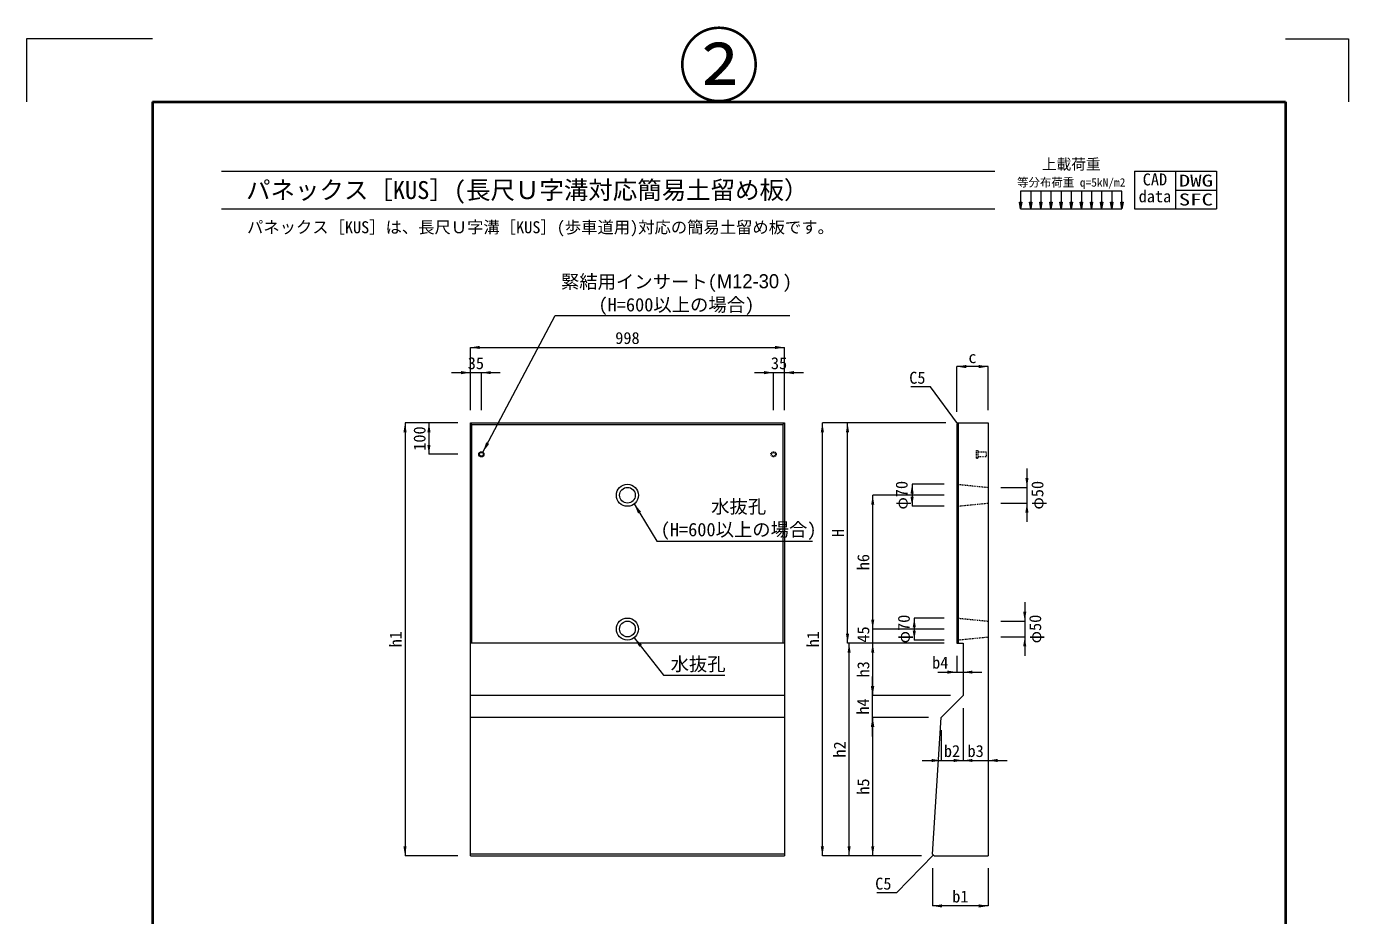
# Model space of a CAD drawing. Units: millimetres at full size, sheet at 1:20. Extents: x -5417 to 12733, y 2858 to 10283.
# Drawn here: x 1833 to 6033, y 7449 to 10273 of the extents above; entities that cross this region are included whole.
import ezdxf
from ezdxf.enums import TextEntityAlignment as Align

# ---------------------------------------------------------------- set-up
doc = ezdxf.new("R2010")
doc.units = ezdxf.units.MM
doc.header["$LTSCALE"] = 20
doc.linetypes.add('USER1', pattern=[0.27, 0.15, -0.12])
doc.linetypes.add('USER2', pattern=[0.27, 0.15, -0.12])
for name, color, linetype, lineweight in [('0_2', 7, 'Continuous', 13), ('Defpoints_3', 8, 'Continuous', 0), ('図枠', 7, 'Continuous', 5), ('寸法線', 7, 'Continuous', 9), ('引出線', 4, 'Continuous', 9), ('本体', 2, 'Continuous', 20), ('ｲﾝｻｰﾄ', 3, 'USER2', 9)]:
    doc.layers.add(name, color=color, linetype=linetype, lineweight=lineweight)
doc.layers.add('補助線', color=1, linetype='Continuous')
doc.styles.add('ＭＳ ゴシック', font='')
doc.styles.add('ＭＳ Ｐゴシック', font='')
doc.styles.get('ＭＳ ゴシック').set_extended_font_data('MS Gothic')
doc.styles.get('ＭＳ Ｐゴシック').set_extended_font_data('MS PGothic')

# ---------------------------------------------------------------- blocks, each defined once
blk = doc.blocks.new('filled_arrow')
at = {"color": 0, "linetype": 'Continuous', "lineweight": -2}
blk.add_solid([(7.5, 1.25), (0, 0), (7.5, -1.25)], dxfattribs=at)

msp = doc.modelspace()

# ---------------------------------------------------------------- hatches: boundary and pattern name
at = {"layer": '0_2'}
for points in [[(4987.82, 9714.91), (4995.02, 9714.91), (4991.42, 9693.31)], [(5020.01, 9714.91), (5027.21, 9714.91), (5023.61, 9693.31)], [(5052.19, 9714.91), (5059.39, 9714.91), (5055.79, 9693.31)], [(5084.38, 9714.91), (5091.58, 9714.91), (5087.98, 9693.31)], [(5116.56, 9714.91), (5123.76, 9714.91), (5120.16, 9693.31)], [(5148.75, 9714.91), (5155.95, 9714.91), (5152.35, 9693.31)], [(5180.93, 9714.91), (5188.13, 9714.91), (5184.53, 9693.31)], [(5213.11, 9714.91), (5220.31, 9714.91), (5216.71, 9693.31)], [(5245.3, 9714.91), (5252.5, 9714.91), (5248.9, 9693.31)], [(5277.48, 9714.91), (5284.68, 9714.91), (5281.08, 9693.31)], [(5309.67, 9714.91), (5316.87, 9714.91), (5313.27, 9693.31)]]:
    msp.add_hatch(color=256, dxfattribs=at).paths.add_polyline_path(points)

# ---------------------------------------------------------------- linework, layer by layer
for p, q in [((5353.27, 9813.31), (5613.27, 9813.31)), ((5353.27, 9813.31), (5353.27, 9693.31)), ((5483.27, 9813.31), (5483.27, 9693.31)), ((5613.27, 9813.31), (5613.27, 9693.31)), ((5313.27, 9750.1), (4991.42, 9750.1)), ((4991.42, 9750.1), (4991.42, 9693.31)), ((5023.61, 9750.1), (5023.61, 9693.31)), ((5055.79, 9750.1), (5055.79, 9693.31)), ((5087.98, 9750.1), (5087.98, 9693.31)), ((5120.16, 9750.1), (5120.16, 9693.31)), ((5152.35, 9750.1), (5152.35, 9693.31)), ((5184.53, 9750.1), (5184.53, 9693.31)), ((5216.71, 9750.1), (5216.71, 9693.31)), ((5248.9, 9750.1), (5248.9, 9693.31)), ((5281.08, 9750.1), (5281.08, 9693.31)), ((5313.27, 9693.31), (5313.27, 9750.1)), ((5483.27, 9753.31), (5613.27, 9753.31)), ((4991.42, 9693.31), (5313.27, 9693.31)), ((5353.27, 9693.31), (5613.27, 9693.31))]:
    msp.add_line(p, q, dxfattribs=at)
for points in [[(4987.82, 9714.91), (4995.02, 9714.91), (4991.42, 9693.31)], [(5020.01, 9714.91), (5027.21, 9714.91), (5023.61, 9693.31)], [(5052.19, 9714.91), (5059.39, 9714.91), (5055.79, 9693.31)], [(5084.38, 9714.91), (5091.58, 9714.91), (5087.98, 9693.31)], [(5116.56, 9714.91), (5123.76, 9714.91), (5120.16, 9693.31)], [(5148.75, 9714.91), (5155.95, 9714.91), (5152.35, 9693.31)], [(5180.93, 9714.91), (5188.13, 9714.91), (5184.53, 9693.31)], [(5213.11, 9714.91), (5220.31, 9714.91), (5216.71, 9693.31)], [(5245.3, 9714.91), (5252.5, 9714.91), (5248.9, 9693.31)], [(5277.48, 9714.91), (5284.68, 9714.91), (5281.08, 9693.31)], [(5309.67, 9714.91), (5316.87, 9714.91), (5313.27, 9693.31)]]:
    msp.add_lwpolyline(points, close=True, dxfattribs=at)
at = {"layer": 'Defpoints_3', "color": 7, "lineweight": 13}
for p, q in [((1833.27, 10233.31), (1833.27, 10033.31)), ((2233.27, 10233.31), (1833.27, 10233.31)), ((5833.27, 10233.31), (6033.27, 10233.31)), ((6033.27, 10233.31), (6033.27, 10033.31))]:
    msp.add_line(p, q, dxfattribs=at)
at = {"layer": '図枠', "lineweight": 40}
for p, q in [((2233.27, 10033.31), (5833.27, 10033.31)), ((2233.27, 10033.31), (2233.27, 4493.31)), ((5833.27, 10033.31), (5833.27, 4493.31))]:
    msp.add_line(p, q, dxfattribs=at)
at = {"layer": '図枠', "lineweight": 13}
for p, q in [((2453.27, 9813.31), (4909.64, 9813.31)), ((2453.27, 9693.31), (4909.64, 9693.31))]:
    msp.add_line(p, q, dxfattribs=at)
at = {"layer": '寸法線'}
for p, q in [((3243.51, 9253.36), (4241.51, 9253.36)), ((3243.51, 9053.95), (3243.51, 9253.36)), ((4241.51, 9053.95), (4241.51, 9253.36)), ((3183.51, 9173.36), (3338.51, 9173.36)), ((3243.51, 9053.95), (3243.51, 9173.36)), ((3278.51, 9053.95), (3278.51, 9173.36)), ((4146.51, 9173.36), (4301.51, 9173.36)), ((4206.51, 9053.95), (4206.51, 9173.36)), ((4241.51, 9053.95), (4241.51, 9173.36)), ((4888.59, 9192.65), (4788.59, 9192.65)), ((4788.59, 9048.95), (4788.59, 9192.65)), ((4888.59, 9053.95), (4888.59, 9192.65)), ((3035.87, 9013.95), (3035.87, 7638.95)), ((3203.51, 9013.95), (3035.87, 9013.95)), ((3111.98, 9013.95), (3111.98, 8913.95)), ((3203.51, 9013.95), (3111.98, 9013.95)), ((4361.68, 7638.95), (4361.68, 9013.95)), ((4753.59, 9013.95), (4361.68, 9013.95)), ((4441.68, 8313.95), (4441.68, 9013.95)), ((4753.59, 9013.95), (4441.68, 9013.95)), ((3203.51, 8913.95), (3111.98, 8913.95)), ((5011.55, 8868.95), (5011.55, 8698.95)), ((4521.68, 8358.95), (4521.68, 8783.95)), ((4748.59, 8783.95), (4521.68, 8783.95)), ((4646.73, 8818.95), (4646.73, 8748.95)), ((4748.59, 8818.95), (4646.73, 8818.95)), ((4928.59, 8808.95), (5011.55, 8808.95)), ((4748.59, 8748.95), (4646.73, 8748.95)), ((4928.59, 8758.95), (5011.55, 8758.95)), ((5004.55, 8443.95), (5004.55, 8273.95)), ((4521.68, 8253.95), (4521.68, 8418.95)), ((4748.59, 8358.95), (4521.68, 8358.95)), ((4748.59, 8358.95), (4521.68, 8358.95)), ((4653.73, 8393.95), (4653.73, 8323.95)), ((4748.59, 8393.95), (4653.73, 8393.95)), ((4928.59, 8383.95), (5004.55, 8383.95)), ((4748.59, 8323.95), (4653.73, 8323.95)), ((4928.59, 8333.95), (5004.55, 8333.95)), ((4748.59, 8313.95), (4441.68, 8313.95)), ((4446.68, 7638.95), (4446.68, 8313.95)), ((4748.59, 8313.95), (4446.68, 8313.95)), ((4521.68, 8147.95), (4521.68, 8313.95)), ((4748.59, 8313.95), (4521.68, 8313.95)), ((4748.59, 8313.95), (4521.68, 8313.95)), ((4788.59, 8273.95), (4788.59, 8222.04)), ((4808.59, 8273.95), (4808.59, 8222.04)), ((4520.68, 8017.95), (4520.68, 8207.95)), ((4728.59, 8222.04), (4868.59, 8222.04)), ((4768.59, 8147.95), (4520.68, 8147.95)), ((4768.59, 8147.95), (4521.68, 8147.95)), ((4808.59, 8107.95), (4808.59, 7941.44)), ((4808.59, 8107.95), (4808.59, 7941.44)), ((4888.59, 8107.95), (4888.59, 7941.44)), ((4698.59, 8077.95), (4520.68, 8077.95)), ((4521.68, 7638.95), (4521.68, 8077.95)), ((4698.59, 8077.95), (4521.68, 8077.95)), ((4738.59, 8037.95), (4738.59, 7941.44)), ((4678.59, 7941.44), (4868.59, 7941.44)), ((4748.59, 7941.44), (4948.59, 7941.44)), ((3203.51, 7638.95), (3035.87, 7638.95)), ((4676.59, 7638.95), (4361.68, 7638.95)), ((4676.59, 7638.95), (4446.68, 7638.95)), ((4671.59, 7638.95), (4521.68, 7638.95)), ((4711.59, 7598.95), (4711.59, 7479.38)), ((4888.59, 7598.95), (4888.59, 7479.38)), ((4888.59, 7479.38), (4711.59, 7479.38))]:
    msp.add_line(p, q, dxfattribs=at)
at = {"layer": '引出線'}
for points in [[(3283.19, 8920.74), (3513.16, 9355.05), (4258.16, 9355.05)], [(4791.09, 9011.45), (4705.32, 9128.11), (4642.42, 9128.11)], [(3764.12, 8756.42), (3835.9, 8638.54), (4330.77, 8638.54)], [(3764.12, 8331.42), (3857.27, 8212.7), (4051.76, 8212.7)], [(4714.24, 7641.45), (4597.22, 7521.24), (4534.32, 7521.24)]]:
    msp.add_lwpolyline(points, dxfattribs=at)
at = {"layer": '本体', "lineweight": 13}
for p, q in [((3243.51, 9013.95), (4241.51, 9013.95)), ((3243.51, 7638.95), (3243.51, 9013.95)), ((4241.51, 9013.95), (4241.51, 7638.95)), ((4793.59, 9013.95), (4788.59, 9008.95)), ((4788.59, 9008.95), (4788.59, 8313.95)), ((4793.59, 9013.95), (4888.59, 9013.95)), ((4888.59, 9013.95), (4888.59, 7638.95)), ((4241.51, 8313.95), (3243.51, 8313.95)), ((4788.59, 8313.95), (4808.59, 8313.95)), ((4808.59, 8313.95), (4808.59, 8147.95)), ((4241.51, 8147.95), (3243.51, 8147.95)), ((4808.59, 8147.95), (4738.59, 8077.95)), ((4241.51, 8077.95), (3243.51, 8077.95)), ((4711.9, 7643.93), (4738.59, 8077.95)), ((3243.51, 7638.95), (4241.51, 7638.95)), ((4711.89, 7643.94), (4716.59, 7638.95)), ((4716.59, 7638.95), (4888.59, 7638.95))]:
    msp.add_line(p, q, dxfattribs=at)
at = {"layer": '本体', "lineweight": 5}
for p, q in [((3248.51, 9008.95), (3243.51, 9013.95)), ((3248.51, 9008.95), (4236.51, 9008.95)), ((3248.51, 8313.95), (3248.51, 9008.95)), ((4236.51, 9008.95), (4241.51, 9013.95)), ((4236.51, 9008.95), (4236.51, 8313.95)), ((4793.59, 9013.95), (4793.59, 8313.95)), ((4241.51, 7643.94), (3243.51, 7643.94))]:
    msp.add_line(p, q, dxfattribs=at)
at = {"layer": '本体', "linetype": 'USER1', "lineweight": 13}
for p, q in [((4788.59, 8818.95), (4888.59, 8808.95)), ((4788.59, 8748.95), (4888.59, 8758.95)), ((4788.59, 8393.95), (4888.59, 8383.95)), ((4788.59, 8323.95), (4888.59, 8333.95))]:
    msp.add_line(p, q, dxfattribs=at)
at = {"layer": '本体', "lineweight": 13}
for centre in [(3742.51, 8783.95), (3742.51, 8358.95)]:
    msp.add_circle(centre, 35, dxfattribs=at)
at = {"layer": '本体', "lineweight": 5}
for centre in [(3742.51, 8783.95), (3742.51, 8358.95)]:
    msp.add_circle(centre, 25, dxfattribs=at)
at = {"layer": 'ｲﾝｻｰﾄ'}
for p, q in [((4851.59, 8901.45), (4851.59, 8926.45)), ((4851.59, 8926.45), (4855.59, 8926.45)), ((4855.59, 8926.45), (4855.59, 8901.45)), ((4855.59, 8922.2), (4881.59, 8922.2)), ((4881.59, 8905.7), (4855.59, 8905.7)), ((4881.59, 8922.2), (4881.59, 8905.7)), ((4855.59, 8901.45), (4851.59, 8901.45)), ((4851.59, 8901.45), (4855.59, 8901.45)), ((4855.59, 8901.45), (4851.59, 8901.45))]:
    msp.add_line(p, q, dxfattribs=at)
at = {"layer": 'ｲﾝｻｰﾄ', "linetype": 'Continuous'}
for radius in [8.25, 6]:
    msp.add_circle((3278.51, 8913.95), radius, dxfattribs=at)
at = {"layer": 'ｲﾝｻｰﾄ'}
for radius in [8.25, 6]:
    msp.add_circle((4206.51, 8913.95), radius, dxfattribs=at)

# ---------------------------------------------------------------- block references
at = {"layer": '寸法線', "xscale": 4, "yscale": 4}
for p in [(3243.51, 9253.36), (3278.51, 9173.36), (4241.51, 9173.36), (4788.59, 9192.65), (4808.59, 8222.04), (4808.59, 7941.44), (4888.59, 7941.44), (4711.59, 7479.38)]:
    msp.add_blockref('filled_arrow', p, dxfattribs=at)
for p, rotation in [((4241.51, 9253.36), 180), ((3243.51, 9173.36), 180), ((4206.51, 9173.36), 180), ((4888.59, 9192.65), 180), ((3035.87, 9013.95), 270), ((3111.98, 9013.95), 270), ((4361.68, 9013.95), 270), ((4441.68, 9013.95), 270), ((3111.98, 8913.95), 90), ((5011.55, 8808.95), 90), ((4521.68, 8783.95), 270), ((4646.73, 8818.95), 270), ((4646.73, 8748.95), 90), ((5011.55, 8758.95), 270), ((5004.55, 8383.95), 90), ((4521.68, 8358.95), 90), ((4521.68, 8358.95), 90), ((4653.73, 8393.95), 270), ((4441.68, 8313.95), 90), ((4653.73, 8323.95), 90), ((5004.55, 8333.95), 270), ((4446.68, 8313.95), 270), ((4521.68, 8313.95), 270), ((4521.68, 8313.95), 270), ((4788.59, 8222.04), 180), ((4520.68, 8147.95), 90), ((4521.68, 8147.95), 90), ((4520.68, 8077.95), 270), ((4521.68, 8077.95), 270), ((4738.59, 7941.44), 180), ((4808.59, 7941.44), 180), ((3035.87, 7638.95), 90), ((4361.68, 7638.95), 90), ((4446.68, 7638.95), 90), ((4521.68, 7638.95), 90), ((4888.59, 7479.38), 180)]:
    msp.add_blockref('filled_arrow', p, dxfattribs=dict(at, rotation=rotation))
at = {"layer": '引出線'}
for p, xscale, yscale, rotation in [((4791.09, 9011.45), 0.2, 0.2, 126.3), ((3283.19, 8920.74), 4.33, 4.33, 62.1), ((3764.12, 8756.42), 4.33, 4.33, 301.3), ((3764.12, 8331.42), 4.33, 4.33, 308.1), ((4714.24, 7641.45), 0.2, 0.2, 225.8)]:
    msp.add_blockref('filled_arrow', p, dxfattribs=dict(at, xscale=xscale, yscale=yscale, rotation=rotation))

# ---------------------------------------------------------------- texts
at = {"layer": '0_2', "style": 'ＭＳ ゴシック'}
for s, height, p in [('上載荷重', 34.18, (5152.35, 9835.41)), ('等分布荷重 q=5kN/m2', 26.58, (5152.35, 9777.55))]:
    msp.add_text(s, height=height, dxfattribs=at).set_placement(p, align=Align.MIDDLE_CENTER)
for s, p in [('CAD', (5379.42, 9806.01)), ('data', (5366.47, 9752.41))]:
    msp.add_text(s, height=37.98, dxfattribs=at).set_placement(p, align=Align.TOP_LEFT)
at = {"layer": '0_2', "style": 'ＭＳ ゴシック', "width": 1.4}
for s, p in [('DWG', (5548.27, 9783.31)), ('SFC', (5548.27, 9723.31))]:
    msp.add_text(s, height=37.98, dxfattribs=at).set_placement(p, align=Align.MIDDLE_CENTER)
at = {"layer": '図枠', "style": 'ＭＳ ゴシック'}
for s, height, p in [('\u3000パネックス［KUS］(長尺Ｕ字溝対応簡易土留め板）', 56.96, (2453.27, 9753.31)), ('パネックス［KUS］は、長尺Ｕ字溝［KUS］(歩車道用)対応の簡易土留め板です。', 37.98, (2534.02, 9635.2))]:
    msp.add_text(s, height=height, dxfattribs=at).set_placement(p, align=Align.MIDDLE_LEFT)
at = {"layer": '寸法線', "style": 'ＭＳ ゴシック'}
for s, p in [('998', (3742.51, 9283.36)), ('35', (3261.01, 9203.36)), ('35', (4224.01, 9203.36)), ('c', (4838.59, 9222.65)), ('b4', (4736.29, 8252.3)), ('b2', (4773.59, 7971.44)), ('b3', (4848.59, 7971.44)), ('b1', (4800.09, 7509.38))]:
    msp.add_text(s, height=37.98, dxfattribs=at).set_placement(p, align=Align.MIDDLE_CENTER)
for s, p in [('100', (3081.98, 8963.95)), ('φ70', (4613.49, 8783.95)), ('φ50', (5044.8, 8783.95)), ('H', (4411.68, 8663.95)), ('h6', (4491.68, 8571.45)), ('φ70', (4620.49, 8358.95)), ('φ50', (5037.8, 8358.95)), ('45', (4491.68, 8341.58)), ('h1', (3005.87, 8326.45)), ('h1', (4331.68, 8326.45)), ('h3', (4491.68, 8230.95)), ('h4', (4490.68, 8112.95)), ('h2', (4416.68, 7976.45)), ('h5', (4491.68, 7858.45))]:
    msp.add_text(s, height=37.98, rotation=90, dxfattribs=at).set_placement(p, align=Align.MIDDLE_CENTER)
at = {"layer": '引出線'}
for s, height, style, p in [('緊結用インサート(', 42.72, 'ＭＳ ゴシック', (3531.24, 9428.1)), ('M12-30', 44.54, 'ＭＳ Ｐゴシック', (4026.58, 9428.1)), (')', 42.72, 'ＭＳ ゴシック', (4235.94, 9428.1)), ('(H=600以上の場合)', 42.72, 'ＭＳ ゴシック', (3650.49, 9354.97)), ('水抜孔', 42.72, 'ＭＳ ゴシック', (4008.42, 8713.83)), ('(H=600以上の場合)', 42.72, 'ＭＳ ゴシック', (3848.16, 8640.7))]:
    msp.add_text(s, height=height, dxfattribs=dict(at, style=style)).set_placement(p, align=Align.BOTTOM_LEFT)
at = {"layer": '引出線', "style": 'ＭＳ ゴシック'}
for p in [(4689.32, 9176.11), (4581.22, 7569.24)]:
    msp.add_text('C5', height=37.98, dxfattribs=at).set_placement(p, align=Align.TOP_RIGHT)
msp.add_text('水抜孔', height=42.72, dxfattribs=at).set_placement((3967.02, 8268.98), align=Align.TOP_CENTER)
at = {"layer": '補助線', "style": 'ＭＳ ゴシック'}
msp.add_text('②', height=189.9, dxfattribs=at).set_placement((4033.27, 9996.9), align=Align.BOTTOM_CENTER)

doc.saveas('drawing.dxf')
